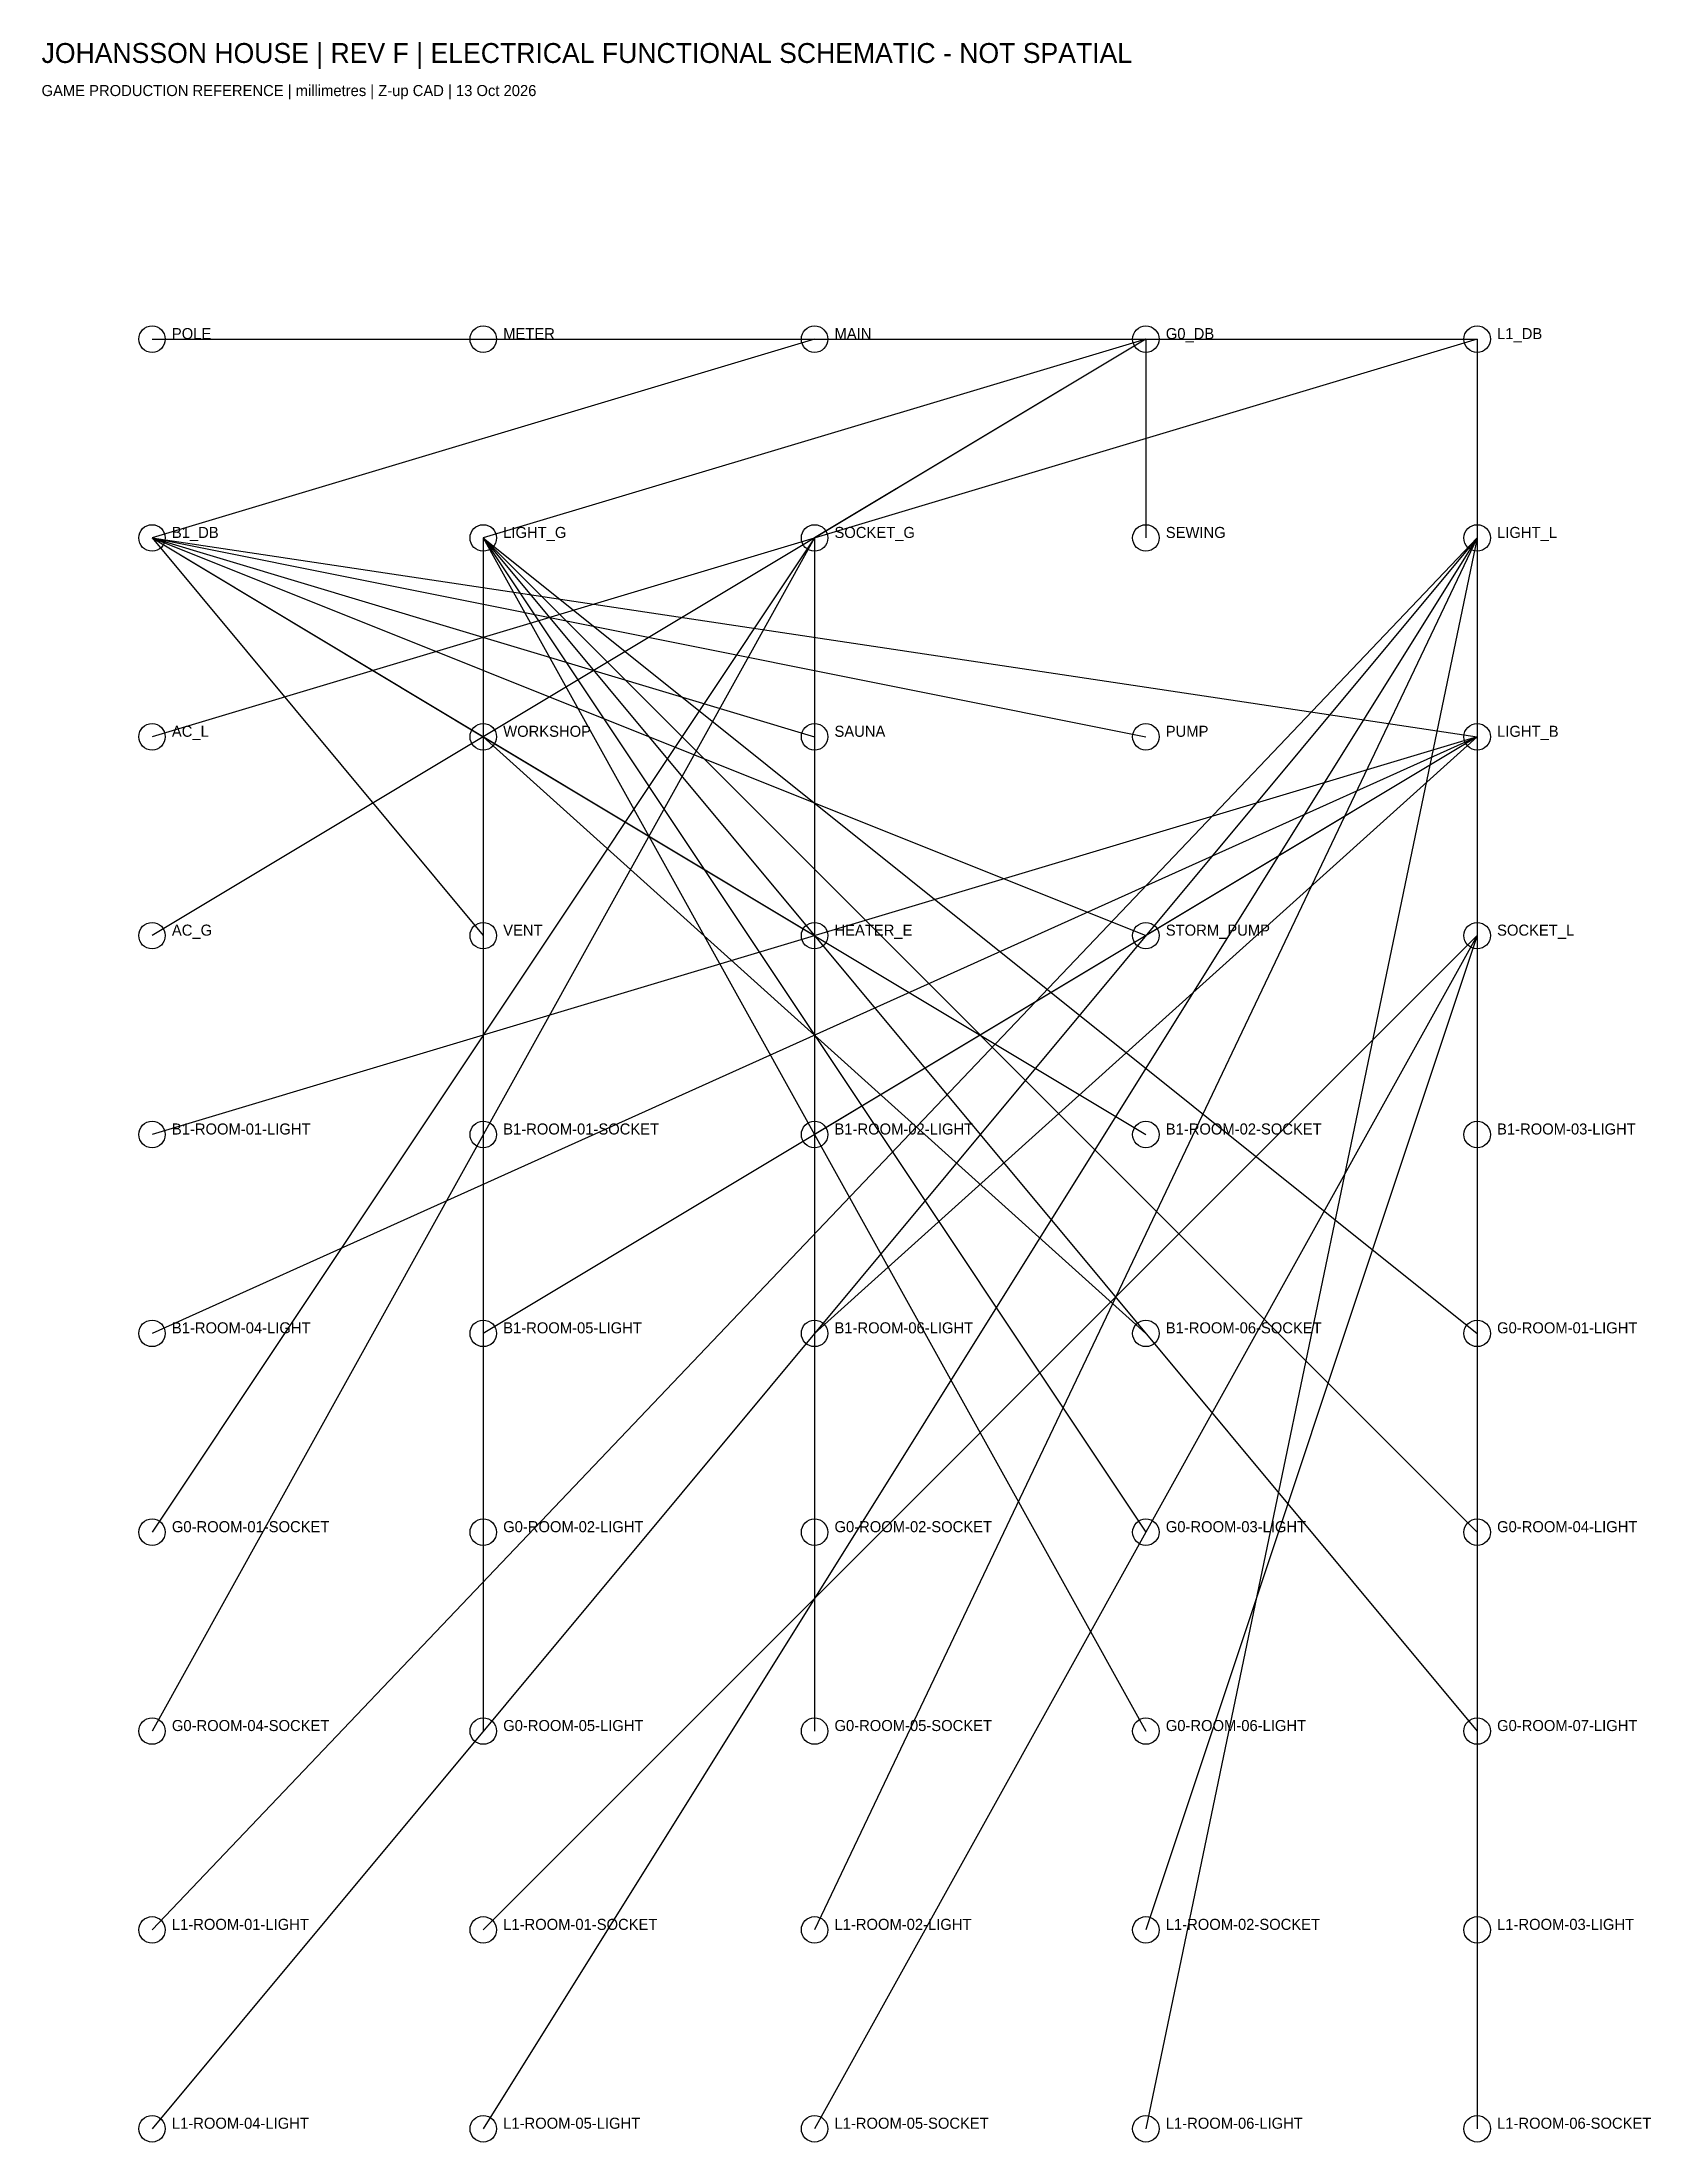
# Model space of a CAD drawing. Header units: millimetres. Extents: x -996 to 13574, y -6320 to 12690.
import ezdxf

# ---------------------------------------------------------------- set-up
doc = ezdxf.new("R2010")
doc.units = ezdxf.units.MM

msp = doc.modelspace()

# ---------------------------------------------------------------- linework, layer by layer
for centre in [(0, 10000), (3000, 10000), (6000, 10000), (9000, 10000), (12000, 10000), (0, 8200), (3000, 8200), (6000, 8200), (9000, 8200), (12000, 8200), (0, 6400), (3000, 6400), (6000, 6400), (9000, 6400), (12000, 6400), (0, 4600), (3000, 4600), (6000, 4600), (9000, 4600), (12000, 4600), (0, 2800), (3000, 2800), (6000, 2800), (9000, 2800), (12000, 2800), (0, 1000), (3000, 1000), (6000, 1000), (9000, 1000), (12000, 1000), (0, -800), (3000, -800), (6000, -800), (9000, -800), (12000, -800), (0, -2600), (3000, -2600), (6000, -2600), (9000, -2600), (12000, -2600), (0, -4400), (3000, -4400), (6000, -4400), (9000, -4400), (12000, -4400), (0, -6200), (3000, -6200), (6000, -6200), (9000, -6200), (12000, -6200)]:
    msp.add_circle(centre, 120)
at = {"layer": 'S-CONNECTION'}
for p, q in [((0, 10000), (3000, 10000)), ((6000, 10000), (0, 8200)), ((12000, 10000), (0, 6400)), ((9000, 10000), (0, 4600)), ((3000, 10000), (6000, 10000)), ((9000, 10000), (3000, 8200)), ((6000, 10000), (9000, 10000)), ((6000, 10000), (12000, 10000)), ((9000, 10000), (6000, 8200)), ((9000, 10000), (9000, 8200)), ((12000, 10000), (12000, 8200)), ((12000, 10000), (12000, 4600)), ((0, 8200), (3000, 6400)), ((0, 8200), (6000, 6400)), ((0, 8200), (9000, 6400)), ((0, 8200), (12000, 6400)), ((0, 8200), (3000, 4600)), ((0, 8200), (6000, 4600)), ((0, 8200), (9000, 4600)), ((6000, 8200), (0, -800)), ((6000, 8200), (0, -2600)), ((12000, 8200), (0, -4400)), ((12000, 8200), (0, -6200)), ((3000, 8200), (12000, 1000)), ((3000, 8200), (3000, -800)), ((3000, 8200), (9000, -800)), ((3000, 8200), (12000, -800)), ((3000, 8200), (3000, -2600)), ((3000, 8200), (9000, -2600)), ((3000, 8200), (12000, -2600)), ((12000, 8200), (3000, -6200)), ((6000, 8200), (6000, -800)), ((6000, 8200), (6000, -2600)), ((12000, 8200), (6000, -4400)), ((12000, 8200), (9000, -6200)), ((12000, 8200), (12000, -4400)), ((12000, 6400), (0, 2800)), ((12000, 6400), (0, 1000)), ((3000, 6400), (3000, 2800)), ((3000, 6400), (9000, 2800)), ((12000, 6400), (3000, 1000)), ((3000, 6400), (9000, 1000)), ((12000, 6400), (6000, 2800)), ((12000, 6400), (6000, 1000)), ((12000, 6400), (12000, 2800)), ((12000, 4600), (3000, -4400)), ((12000, 4600), (6000, -6200)), ((12000, 4600), (9000, -4400)), ((12000, 4600), (12000, -6200))]:
    msp.add_line(p, q, dxfattribs=at)

# ---------------------------------------------------------------- texts
for s, p in [('POLE', (180, 10000)), ('METER', (3180, 10000)), ('MAIN', (6180, 10000)), ('G0_DB', (9180, 10000)), ('L1_DB', (12180, 10000)), ('B1_DB', (180, 8200)), ('LIGHT_G', (3180, 8200)), ('SOCKET_G', (6180, 8200)), ('SEWING', (9180, 8200)), ('LIGHT_L', (12180, 8200)), ('AC_L', (180, 6400)), ('WORKSHOP', (3180, 6400)), ('SAUNA', (6180, 6400)), ('PUMP', (9180, 6400)), ('LIGHT_B', (12180, 6400)), ('AC_G', (180, 4600)), ('VENT', (3180, 4600)), ('HEATER_E', (6180, 4600)), ('STORM_PUMP', (9180, 4600)), ('SOCKET_L', (12180, 4600)), ('B1-ROOM-01-LIGHT', (180, 2800)), ('B1-ROOM-01-SOCKET', (3180, 2800)), ('B1-ROOM-02-LIGHT', (6180, 2800)), ('B1-ROOM-02-SOCKET', (9180, 2800)), ('B1-ROOM-03-LIGHT', (12180, 2800)), ('B1-ROOM-04-LIGHT', (180, 1000)), ('B1-ROOM-05-LIGHT', (3180, 1000)), ('B1-ROOM-06-LIGHT', (6180, 1000)), ('B1-ROOM-06-SOCKET', (9180, 1000)), ('G0-ROOM-01-LIGHT', (12180, 1000)), ('G0-ROOM-01-SOCKET', (180, -800)), ('G0-ROOM-02-LIGHT', (3180, -800)), ('G0-ROOM-02-SOCKET', (6180, -800)), ('G0-ROOM-03-LIGHT', (9180, -800)), ('G0-ROOM-04-LIGHT', (12180, -800)), ('G0-ROOM-04-SOCKET', (180, -2600)), ('G0-ROOM-05-LIGHT', (3180, -2600)), ('G0-ROOM-05-SOCKET', (6180, -2600)), ('G0-ROOM-06-LIGHT', (9180, -2600)), ('G0-ROOM-07-LIGHT', (12180, -2600)), ('L1-ROOM-01-LIGHT', (180, -4400)), ('L1-ROOM-01-SOCKET', (3180, -4400)), ('L1-ROOM-02-LIGHT', (6180, -4400)), ('L1-ROOM-02-SOCKET', (9180, -4400)), ('L1-ROOM-03-LIGHT', (12180, -4400)), ('L1-ROOM-04-LIGHT', (180, -6200)), ('L1-ROOM-05-LIGHT', (3180, -6200)), ('L1-ROOM-05-SOCKET', (6180, -6200)), ('L1-ROOM-06-LIGHT', (9180, -6200)), ('L1-ROOM-06-SOCKET', (12180, -6200))]:
    msp.add_text(s, height=100).set_placement(p)
at = {"layer": 'TITLE'}
for s, height, p in [('JOHANSSON HOUSE | REV F | ELECTRICAL FUNCTIONAL SCHEMATIC - NOT SPATIAL', 180, (-1000, 12500)), ('GAME PRODUCTION REFERENCE | millimetres | Z-up CAD | 13 Oct 2026', 100, (-1000, 12200))]:
    msp.add_text(s, height=height, dxfattribs=at).set_placement(p)

doc.saveas('drawing.dxf')
